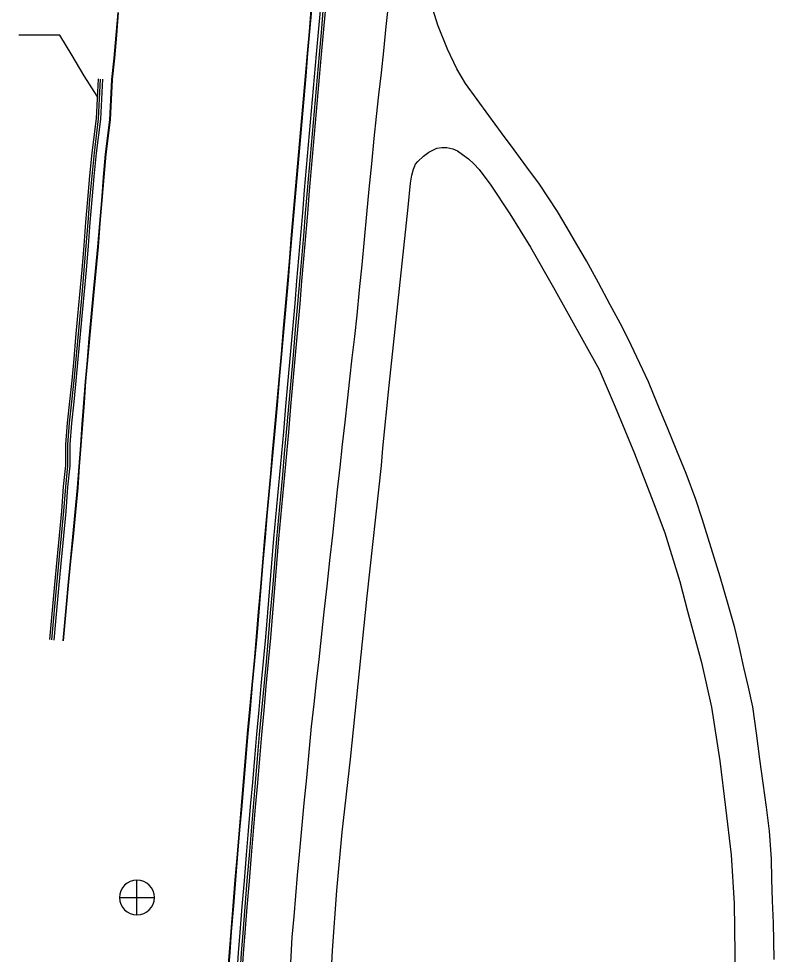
# Model space of a CAD drawing. Header units: feet. Extents: x 3174203 to 3175581, y 1715832 to 1717426.
# Drawn here: x 3174594.7 to 3174736.9, y 1716552.4 to 1716728.7 of the extents above; entities that cross this region are included whole.
import ezdxf

# ---------------------------------------------------------------- set-up
doc = ezdxf.new("R2010")
doc.units = ezdxf.units.FT
doc.header["$MEASUREMENT"] = 0
for name, color, linetype, lineweight in [('BACK_OF_CURB', 5, 'Continuous', 30), ('BOTTOM_OF_CURB', 3, 'Continuous', 30), ('FOOT_PATH', 2, 'Continuous', 30), ('GUTTER', 30, 'Continuous', 30), ('MANHOLE', 30, 'Continuous', 30), ('TOP_OF_CURB', 1, 'Continuous', 30)]:
    doc.layers.add(name, color=color, linetype=linetype, lineweight=lineweight)
doc.layers.add('PAVED_DRIVEWAY', color=254, linetype='Continuous', lineweight=30, true_color=0xe6ffd1)
doc.layers.add('PAVED_ROAD', color=140, linetype='Continuous', lineweight=30, true_color=0x38a9ff)

# ---------------------------------------------------------------- blocks, each defined once
blk = doc.blocks.new('SYM203')
at = {"lineweight": -2}
blk.add_line((-0.5, 0), (0.5, 0), dxfattribs=at)
at = {"lineweight": -2, "flags": 128}
blk.add_lwpolyline([(0, -0.5, 1), (0, 0.5, 1), (0, -0.5), (0, 0.5)], format="xyb", dxfattribs=at)
blk = doc.blocks.new('SYM203_1')
at = {"layer": 'MANHOLE', "ltscale": 0.25, "xscale": 26.246667, "yscale": 26.246667, "zscale": 26.246667}
blk.add_blockref('SYM203', (0, 0), dxfattribs=at)
blk = doc.blocks.new('SYM004')
at = {"layer": 'MANHOLE', "ltscale": 0.25, "xscale": 0.5, "yscale": 0.5, "zscale": 0.5}
blk.add_blockref('SYM203_1', (0, 0), dxfattribs=at)

msp = doc.modelspace()

# ---------------------------------------------------------------- linework, layer by layer
at = {"layer": 'BACK_OF_CURB'}
for points in [[(3174652.321671, 1716730.184269, 5248.252435), (3174651.963676, 1716726.079794, 5248.334694), (3174651.605659, 1716721.975071, 5248.413843), (3174651.230378, 1716717.703074, 5248.49448), (3174650.855119, 1716713.431324, 5248.570579), (3174650.47986, 1716709.159575, 5248.646375), (3174650.104601, 1716704.887825, 5248.726), (3174649.729342, 1716700.616075, 5248.809149), (3174649.354186, 1716696.345489, 5248.892905), (3174648.992565, 1716692.086345, 5248.979819), (3174648.630845, 1716687.826037, 5249.06977), (3174648.269126, 1716683.565729, 5249.154836), (3174647.907406, 1716679.30542, 5249.235997), (3174647.545581, 1716675.043871, 5249.321231), (3174647.120207, 1716670.212454, 5249.421997), (3174646.694942, 1716665.382279, 5249.526149), (3174646.269677, 1716660.552104, 5249.629435), (3174645.844412, 1716655.721929, 5249.729494), (3174645.419032, 1716650.89045, 5249.828412), (3174645.052305, 1716646.875628, 5249.913696), (3174644.685697, 1716642.86211, 5249.996121), (3174644.31909, 1716638.848592, 5250.074544), (3174643.952482, 1716634.835074, 5250.156091), (3174643.58615, 1716630.824571, 5250.238365), (3174643.196867, 1716626.174484, 5250.337896), (3174642.807332, 1716621.521379, 5250.44067), (3174642.417796, 1716616.868275, 5250.543982), (3174642.027985, 1716612.211874, 5250.647234), (3174641.607771, 1716607.646758, 5250.744231), (3174641.187859, 1716603.084937, 5250.838087), (3174640.767948, 1716598.523115, 5250.933135), (3174640.348293, 1716593.964076, 5251.029227), (3174639.962369, 1716589.424319, 5251.128135), (3174639.576209, 1716584.881779, 5251.23034), (3174639.190049, 1716580.339238, 5251.337), (3174638.803889, 1716575.796698, 5251.483), (3174638.417841, 1716571.255479, 5251.464), (3174638.020516, 1716566.390547, 5251.55244), (3174637.623084, 1716561.524294, 5251.637456), (3174637.225885, 1716556.660909, 5251.719144), (3174636.938532, 1716552.800352, 5251.786006), (3174636.65179, 1716548.948002, 5251.857687)], [(3174609.613357, 1716717.404826, 5248.472605), (3174609.430868, 1716713.649182, 5248.656561), (3174609.249845, 1716709.923718, 5248.721089), (3174608.450802, 1716703.515681, 5248.838887), (3174608.006254, 1716699.136174, 5248.922686), (3174607.60545, 1716694.734006, 5249.009), (3174607.25335, 1716690.426396, 5249.091528), (3174606.927731, 1716686.019104, 5249.173234), (3174606.555532, 1716681.443016, 5249.255408), (3174606.119218, 1716676.846763, 5249.341836), (3174605.751242, 1716672.796096, 5249.421794), (3174605.383412, 1716668.747043, 5249.505435), (3174605.015583, 1716664.69799, 5249.589737), (3174604.648239, 1716660.654293, 5249.674854), (3174604.233138, 1716656.678936, 5249.760849), (3174603.791476, 1716652.691864, 5249.843231), (3174603.459504, 1716648.607316, 5249.922515), (3174603.462176, 1716644.614622, 5249.996287), (3174603.062734, 1716640.653995, 5250.075056), (3174602.725645, 1716636.044426, 5250.166799), (3174602.282739, 1716631.456316, 5250.263191), (3174601.83894, 1716626.858953, 5250.359104), (3174601.394889, 1716622.258979, 5250.454283), (3174601.082902, 1716618.789242, 5250.523), (3174600.771149, 1716615.322118, 5250.59), (3174600.459397, 1716611.854994, 5250.658)]]:
    msp.add_polyline3d(points, dxfattribs=at)
at = {"layer": 'BOTTOM_OF_CURB'}
for points in [[(3174651.378522, 1716730.279464, 5247.829), (3174651.020527, 1716726.174989, 5247.913), (3174650.662531, 1716722.070514, 5247.994), (3174650.287272, 1716717.798765, 5248.076), (3174649.912013, 1716713.527015, 5248.157687), (3174649.536754, 1716709.255265, 5248.240269), (3174649.161496, 1716704.983516, 5248.322187), (3174648.786237, 1716700.711766, 5248.40052), (3174648.410978, 1716696.440017, 5248.478339), (3174648.049258, 1716692.179708, 5248.559282), (3174647.687538, 1716687.9194, 5248.640834), (3174647.325819, 1716683.659092, 5248.725737), (3174646.964099, 1716679.398784, 5248.813996), (3174646.60238, 1716675.138476, 5248.905578), (3174646.177115, 1716670.308301, 5249.01425), (3174645.75185, 1716665.478126, 5249.119156), (3174645.326585, 1716660.647951, 5249.221), (3174644.90132, 1716655.817776, 5249.319481), (3174644.476055, 1716650.987601, 5249.416742), (3174644.109447, 1716646.974083, 5249.494185), (3174643.742839, 1716642.960565, 5249.571), (3174643.376232, 1716638.947047, 5249.646375), (3174643.009624, 1716634.933528, 5249.726), (3174642.643016, 1716630.92001, 5249.809389), (3174642.253481, 1716626.266906, 5249.91025), (3174641.863946, 1716621.613801, 5250.006459), (3174641.47441, 1716616.960697, 5250.099479), (3174641.084875, 1716612.307592, 5250.191915), (3174640.664964, 1716607.745771, 5250.28051), (3174640.245052, 1716603.183949, 5250.366125), (3174639.825141, 1716598.622127, 5250.451119), (3174639.40523, 1716594.060306, 5250.536842), (3174639.01907, 1716589.517766, 5250.626136), (3174638.632909, 1716584.975225, 5250.719188), (3174638.246749, 1716580.432685, 5250.814489), (3174637.860589, 1716575.890144, 5250.9064), (3174637.474429, 1716571.347604, 5250.995146), (3174637.076996, 1716566.481351, 5251.087662), (3174636.679564, 1716561.615097, 5251.1845), (3174636.282131, 1716556.748844, 5251.286), (3174635.994564, 1716552.885417, 5251.36775), (3174635.706997, 1716549.02199, 5251.444619)], [(3174610.412414, 1716717.365999, 5248.196), (3174610.229925, 1716713.610355, 5248.256561), (3174610.047436, 1716709.854712, 5248.321089), (3174609.245787, 1716703.42578, 5248.438887), (3174608.802583, 1716699.059508, 5248.522686), (3174608.40249, 1716694.665149, 5248.609), (3174608.050945, 1716690.364336, 5248.691528), (3174607.725338, 1716685.957203, 5248.773234), (3174607.352462, 1716681.372784, 5248.855408), (3174606.915791, 1716676.772773, 5248.941836), (3174606.547961, 1716672.72372, 5249.021794), (3174606.180132, 1716668.674666, 5249.105435), (3174605.812302, 1716664.625613, 5249.189737), (3174605.444472, 1716660.57656, 5249.274854), (3174605.028551, 1716656.593353, 5249.360849), (3174604.5879, 1716652.615404, 5249.443231), (3174604.259525, 1716648.575127, 5249.522515), (3174604.262203, 1716644.574649, 5249.596287), (3174603.859801, 1716640.584671, 5249.675056), (3174603.522837, 1716635.976809, 5249.766799), (3174603.079038, 1716631.379447, 5249.863191), (3174602.635239, 1716626.782084, 5249.959104), (3174602.19144, 1716622.184722, 5250.054283), (3174601.879687, 1716618.717597, 5250.123), (3174601.567935, 1716615.250473, 5250.19), (3174601.256182, 1716611.783349, 5250.258)]]:
    msp.add_polyline3d(points, dxfattribs=at)
at = {"layer": 'FOOT_PATH'}
for points in [[(3174664.262871, 1716731.810473, 5248.636), (3174663.784563, 1716727.256772, 5248.70548), (3174663.306256, 1716722.70307, 5248.776522), (3174662.851944, 1716718.568618, 5248.842743), (3174662.397633, 1716714.434166, 5248.908632), (3174661.943322, 1716710.299714, 5248.973), (3174661.489011, 1716706.165262, 5249.033), (3174661.033789, 1716701.418699, 5249.246), (3174660.578566, 1716696.672137, 5249.333), (3174660.123344, 1716691.925575, 5249.407619), (3174659.668122, 1716687.179013, 5249.485821), (3174659.212899, 1716682.432451, 5249.567865), (3174658.757677, 1716677.685888, 5249.654168), (3174658.302454, 1716672.939326, 5249.741847), (3174657.844635, 1716668.913748, 5249.816993), (3174657.386816, 1716664.88817, 5249.896081), (3174656.928996, 1716660.862592, 5249.975855), (3174656.471177, 1716656.837014, 5250.052112), (3174656.013357, 1716652.811436, 5250.124304), (3174655.548415, 1716648.556021, 5250.199192), (3174655.083472, 1716644.300605, 5250.27), (3174654.61853, 1716640.045189, 5250.332), (3174654.153588, 1716635.789774, 5250.536), (3174653.688645, 1716631.534358, 5250.631006), (3174653.164876, 1716626.723475, 5250.742), (3174652.641107, 1716621.912592, 5250.864), (3174652.117338, 1716617.10171, 5250.87), (3174651.593569, 1716612.290827, 5250.991089), (3174651.125083, 1716608.091851, 5251.095), (3174650.656597, 1716603.892876, 5251.180384), (3174650.188111, 1716599.6939, 5251.260879), (3174649.719624, 1716595.494925, 5251.340089), (3174649.260352, 1716590.681631, 5251.431545), (3174648.80108, 1716585.868338, 5251.526483), (3174648.341807, 1716581.055044, 5251.619797), (3174647.882535, 1716576.24175, 5251.711721), (3174647.423262, 1716571.428457, 5251.806061), (3174647.091566, 1716567.528699, 5251.882969), (3174646.759869, 1716563.628941, 5251.96326), (3174646.428172, 1716559.729184, 5252.042862), (3174646.096476, 1716555.829426, 5252.11775), (3174645.822424, 1716551.012635, 5252.215201)], [(3174736.851911, 1716551.650148, 5241.473855), (3174736.776311, 1716555.098952, 5241.625494), (3174736.700711, 1716558.547756, 5241.778226), (3174736.54195, 1716562.654555, 5241.955369), (3174736.383189, 1716566.761354, 5242.12852), (3174736.337829, 1716570.610061, 5242.291357), (3174735.974947, 1716575.828645, 5242.51606), (3174735.370144, 1716580.336292, 5242.713423), (3174734.765341, 1716584.84394, 5242.915528), (3174734.160537, 1716589.351587, 5243.121474), (3174733.493296, 1716594.263711, 5243.347), (3174732.826055, 1716599.175836, 5243.576), (3174731.981221, 1716602.904207, 5243.666), (3174731.136387, 1716606.632578, 5243.8295), (3174730.291552, 1716610.360949, 5243.991231), (3174729.446718, 1716614.08932, 5244.153283), (3174728.063231, 1716618.876804, 5244.365384), (3174726.679743, 1716623.664288, 5244.583926), (3174725.539004, 1716627.301167, 5244.752217), (3174724.398265, 1716630.938046, 5244.927616), (3174723.257526, 1716634.574924, 5245.104598), (3174722.116787, 1716638.211803, 5245.288766), (3174720.274559, 1716643.110785, 5245.543), (3174718.50551, 1716647.421789, 5245.762), (3174716.736461, 1716651.732794, 5245.95), (3174714.967411, 1716656.043799, 5246.120585), (3174713.198362, 1716660.354804, 5246.294628), (3174711.545549, 1716663.810226, 5246.440829), (3174709.892735, 1716667.265647, 5246.590232), (3174708.239921, 1716670.721069, 5246.735716), (3174706.00215, 1716674.865684, 5246.911145), (3174703.764378, 1716679.010299, 5247.084), (3174701.526606, 1716683.154914, 5247.239), (3174699.712197, 1716686.255813, 5247.402), (3174697.897787, 1716689.356711, 5247.597), (3174696.083378, 1716692.457609, 5247.918), (3174692.694118, 1716697.569837, 5248.101), (3174690.312705, 1716700.80309, 5248.254085), (3174687.931293, 1716704.036344, 5248.409), (3174685.549881, 1716707.269598, 5248.562), (3174683.168468, 1716710.502851, 5248.598), (3174680.952297, 1716713.530279, 5248.671), (3174678.736125, 1716716.557706, 5248.673), (3174677.092222, 1716719.30192, 5248.668), (3174675.336132, 1716722.997067, 5248.659), (3174673.567083, 1716727.534967, 5248.638), (3174672.659878, 1716730.348465, 5248.622)], [(3174653.089738, 1716540.883956, 5252.371919), (3174653.693596, 1716553.354672, 5252.155288), (3174654.51008, 1716564.654043, 5251.962), (3174655.53271, 1716575.616312, 5251.773), (3174657.074958, 1716589.366149, 5251.461), (3174660.251592, 1716620.066459, 5250.842642), (3174662.947691, 1716644.653368, 5250.348602), (3174663.167793, 1716647.919298, 5250.28363), (3174664.405884, 1716659.678131, 5250.054617), (3174667.980838, 1716693.275606, 5249.407), (3174668.42472, 1716697.806618, 5249.325), (3174668.658002, 1716699.310608, 5249.282), (3174668.969043, 1716700.425635, 5249.247191), (3174669.338405, 1716701.334836, 5249.221), (3174669.779047, 1716701.879384, 5249.2), (3174670.841773, 1716702.864756, 5249.133), (3174671.852658, 1716703.59082, 5249.058636), (3174672.500662, 1716703.953852, 5249.017682), (3174673.381946, 1716704.342815, 5248.966), (3174674.263231, 1716704.4984, 5248.918776), (3174675.222276, 1716704.472469, 5248.864037), (3174676.336842, 1716704.265022, 5248.799645), (3174677.218126, 1716703.850129, 5248.748206), (3174678.177171, 1716703.149995, 5248.689458), (3174679.291737, 1716702.37207, 5248.626651), (3174680.328542, 1716701.438559, 5248.563), (3174681.318773, 1716700.357161, 5248.495618), (3174683.496064, 1716697.401044, 5248.320674), (3174687.098963, 1716692.007426, 5248.006738), (3174691.008448, 1716685.762951, 5247.649), (3174695.31767, 1716678.139279, 5247.237), (3174703.8944, 1716662.729058, 5246.588), (3174706.896276, 1716655.669382, 5246.258), (3174710.580175, 1716646.891787, 5245.799), (3174714.034033, 1716637.794919, 5245.341296), (3174716.237245, 1716631.94589, 5245.05112), (3174719.051199, 1716622.779333, 5244.611), (3174720.554567, 1716617.204198, 5244.281), (3174723.173716, 1716607.571291, 5243.929), (3174725.033485, 1716599.130797, 5243.547883), (3174726.578568, 1716589.022625, 5243.098), (3174727.667214, 1716580.264478, 5242.721846), (3174728.747355, 1716571.330488, 5242.342897), (3174729.291678, 1716562.209309, 5241.962314), (3174729.427758, 1716552.67972, 5241.566738), (3174729.398877, 1716544.989398, 5241.254)]]:
    msp.add_polyline3d(points, dxfattribs=at)
at = {"layer": 'GUTTER'}
for points in [[(3174613.303623, 1716729.92938, 5247.994398), (3174612.944261, 1716725.623277, 5248.087509), (3174612.5849, 1716721.317175, 5248.176775), (3174612.126066, 1716717.282731, 5248.26), (3174611.942005, 1716713.494727, 5248.334386), (3174611.757943, 1716709.706722, 5248.405365), (3174610.952606, 1716703.248213, 5248.526429), (3174610.588967, 1716698.891253, 5248.60475), (3174610.225328, 1716694.534293, 5248.684), (3174609.861689, 1716690.177334, 5248.765), (3174609.49805, 1716685.820374, 5248.850956), (3174609.061082, 1716681.217234, 5248.939314), (3174608.624115, 1716676.614095, 5249.0228), (3174608.256691, 1716672.569504, 5249.095938), (3174607.889266, 1716668.524914, 5249.173321), (3174607.521842, 1716664.480324, 5249.251521), (3174607.154418, 1716660.435733, 5249.334), (3174606.858779, 1716656.434291, 5249.417), (3174606.56314, 1716652.432848, 5249.4995), (3174606.267502, 1716648.431405, 5249.5855), (3174605.971863, 1716644.429962, 5249.6705), (3174605.676225, 1716640.428519, 5249.754322), (3174605.232097, 1716635.827757, 5249.848), (3174604.78797, 1716631.226994, 5249.942), (3174604.343843, 1716626.626232, 5250.03375), (3174603.899716, 1716622.025469, 5250.121076), (3174603.588131, 1716618.560213, 5250.188), (3174603.276547, 1716615.094957, 5250.254), (3174602.964962, 1716611.629701, 5250.316)], [(3174649.761709, 1716730.422358, 5247.910175), (3174649.403654, 1716726.317204, 5247.989375), (3174649.045599, 1716722.21205, 5248.072268), (3174648.670313, 1716717.939991, 5248.155), (3174648.295027, 1716713.667931, 5248.237), (3174647.919741, 1716709.395872, 5248.32), (3174647.544455, 1716705.123813, 5248.399), (3174647.169169, 1716700.851753, 5248.476), (3174646.793883, 1716696.579694, 5248.554), (3174646.432166, 1716692.319417, 5248.634948), (3174646.070449, 1716688.059141, 5248.7193), (3174645.708732, 1716683.798864, 5248.804263), (3174645.347015, 1716679.538587, 5248.892549), (3174644.985298, 1716675.278311, 5248.984), (3174644.560124, 1716670.449169, 5249.091), (3174644.13495, 1716665.620027, 5249.197953), (3174643.709776, 1716660.790885, 5249.301031), (3174643.284602, 1716655.961743, 5249.40025), (3174642.859428, 1716651.132601, 5249.495821), (3174642.492757, 1716647.118388, 5249.574), (3174642.126086, 1716643.104176, 5249.64925), (3174641.759414, 1716639.089963, 5249.727201), (3174641.392743, 1716635.075751, 5249.809563), (3174641.026072, 1716631.061538, 5249.89621), (3174640.636549, 1716626.408575, 5249.994052), (3174640.247025, 1716621.755612, 5250.089), (3174639.857502, 1716617.102649, 5250.1815), (3174639.467978, 1716612.449686, 5250.273444), (3174639.048091, 1716607.888124, 5250.366), (3174638.628203, 1716603.326562, 5250.455), (3174638.208316, 1716598.765, 5250.543), (3174637.788429, 1716594.203439, 5250.627), (3174637.402127, 1716589.659232, 5250.711), (3174637.015825, 1716585.115026, 5250.79975), (3174636.629523, 1716580.57082, 5250.8925), (3174636.243222, 1716576.026614, 5250.9835), (3174635.85692, 1716571.482408, 5251.07), (3174635.459256, 1716566.613321, 5251.165203), (3174635.061592, 1716561.744233, 5251.264539), (3174634.663927, 1716556.875146, 5251.368345), (3174634.375308, 1716552.997571, 5251.451021), (3174634.086688, 1716549.119996, 5251.529421)]]:
    msp.add_polyline3d(points, dxfattribs=at)
at = {"layer": 'PAVED_DRIVEWAY'}
msp.add_polyline3d([(3174609.454967, 1716714.145143, 5248.632269), (3174606.996626, 1716717.997438, 5248.620527), (3174604.702459, 1716721.805243, 5248.628318), (3174602.408293, 1716725.613048, 5248.639798), (3174598.54096, 1716725.636684, 5248.649985), (3174594.673627, 1716725.66032, 5248.664)], dxfattribs=at)
at = {"layer": 'PAVED_ROAD'}
for points in [[(3174613.403192, 1716729.920051, 5247.99772), (3174613.04381, 1716725.613708, 5248.091515), (3174612.684429, 1716721.307365, 5248.182074), (3174612.225791, 1716717.274646, 5248.266), (3174612.041717, 1716713.486371, 5248.341826), (3174611.857642, 1716709.698096, 5248.413334), (3174611.05209, 1716703.237863, 5248.530082), (3174610.688481, 1716698.88127, 5248.609), (3174610.324873, 1716694.524677, 5248.689), (3174609.961265, 1716690.168083, 5248.769), (3174609.597656, 1716685.81149, 5248.851238), (3174609.160671, 1716681.208168, 5248.93821), (3174608.723687, 1716676.604846, 5249.024659), (3174608.356286, 1716672.560516, 5249.096), (3174607.988885, 1716668.516186, 5249.172), (3174607.621484, 1716664.471855, 5249.251984), (3174607.254084, 1716660.427525, 5249.336), (3174606.958441, 1716656.426026, 5249.421), (3174606.662798, 1716652.424527, 5249.505), (3174606.367155, 1716648.423028, 5249.588), (3174606.071513, 1716644.421529, 5249.674), (3174605.77587, 1716640.42003, 5249.759821), (3174605.331724, 1716635.819069, 5249.854), (3174604.887577, 1716631.218108, 5249.9475), (3174604.443431, 1716626.617148, 5250.036625), (3174603.999284, 1716622.016187, 5250.123), (3174603.68771, 1716618.55104, 5250.189), (3174603.376135, 1716615.085893, 5250.25575), (3174603.064561, 1716611.620746, 5250.318)], [(3174649.662087, 1716730.431047, 5247.921451), (3174649.304032, 1716726.325893, 5247.999261), (3174648.94598, 1716722.22077, 5248.077628), (3174648.570697, 1716717.948742, 5248.159), (3174648.195411, 1716713.676682, 5248.242), (3174647.820125, 1716709.404623, 5248.32425), (3174647.444839, 1716705.132564, 5248.404), (3174647.069552, 1716700.860504, 5248.479), (3174646.694254, 1716696.588299, 5248.55706), (3174646.332524, 1716692.327877, 5248.635751), (3174645.970807, 1716688.067601, 5248.719216), (3174645.60909, 1716683.807324, 5248.806189), (3174645.247373, 1716679.547047, 5248.896315), (3174644.88567, 1716675.286926, 5248.987), (3174644.460509, 1716670.457939, 5249.094499), (3174644.035335, 1716665.628797, 5249.200632), (3174643.610161, 1716660.799655, 5249.302412), (3174643.184987, 1716655.970513, 5249.403365), (3174642.759828, 1716651.141534, 5249.5), (3174642.393171, 1716647.127485, 5249.579), (3174642.0265, 1716643.113272, 5249.656545), (3174641.659829, 1716639.09906, 5249.734656), (3174641.293158, 1716635.084847, 5249.81591), (3174640.926452, 1716631.070258, 5249.900456), (3174640.536897, 1716626.416917, 5249.99893), (3174640.147374, 1716621.763954, 5250.093), (3174639.75785, 1716617.110991, 5250.186252), (3174639.368361, 1716612.45844, 5250.278692), (3174638.948512, 1716607.89729, 5250.370748), (3174638.528624, 1716603.335728, 5250.459687), (3174638.108737, 1716598.774167, 5250.546), (3174637.688818, 1716594.212257, 5250.633345), (3174637.302486, 1716589.667703, 5250.717), (3174636.916184, 1716585.123497, 5250.80525), (3174636.529883, 1716580.57929, 5250.89675), (3174636.143581, 1716576.035084, 5250.986749), (3174635.757265, 1716571.490713, 5251.073), (3174635.359588, 1716566.621461, 5251.17021), (3174634.961923, 1716561.752373, 5251.270218), (3174634.56423, 1716556.882928, 5251.373), (3174634.275583, 1716553.004994, 5251.454298), (3174633.98686, 1716549.126034, 5251.531421)]]:
    msp.add_polyline3d(points, dxfattribs=at)
at = {"layer": 'TOP_OF_CURB'}
for points in [[(3174651.923184, 1716730.219025, 5248.199342), (3174651.565188, 1716726.11455, 5248.283499), (3174651.207182, 1716722.009951, 5248.36661), (3174650.831913, 1716717.738078, 5248.449824), (3174650.456654, 1716713.466328, 5248.53025), (3174650.081395, 1716709.194578, 5248.612813), (3174649.706136, 1716704.922829, 5248.692704), (3174649.330877, 1716700.651079, 5248.772217), (3174648.955669, 1716696.379911, 5248.855301), (3174648.593999, 1716692.120185, 5248.941696), (3174648.232279, 1716687.859877, 5249.028749), (3174647.87056, 1716683.599569, 5249.118868), (3174647.50884, 1716679.339261, 5249.208434), (3174647.147068, 1716675.078331, 5249.294484), (3174646.721748, 1716670.247536, 5249.395984), (3174646.296483, 1716665.417361, 5249.498174), (3174645.871218, 1716660.587186, 5249.601187), (3174645.445953, 1716655.757011, 5249.700939), (3174645.020631, 1716650.926184, 5249.798), (3174644.653963, 1716646.912014, 5249.94), (3174644.287356, 1716642.898496, 5249.96), (3174643.920748, 1716638.884978, 5250.030353), (3174643.55414, 1716634.871459, 5250.103675), (3174643.18767, 1716630.859449, 5250.180726), (3174642.798261, 1716626.207853, 5250.274244), (3174642.408726, 1716621.554749, 5250.37175), (3174642.019191, 1716616.901644, 5250.474073), (3174641.629518, 1716612.246891, 5250.57284), (3174641.209455, 1716607.683423, 5250.669083), (3174640.789543, 1716603.121601, 5250.761625), (3174640.369632, 1716598.55978, 5250.852485), (3174639.949849, 1716593.999349, 5250.946481), (3174639.563807, 1716589.458201, 5251.04059), (3174639.177647, 1716584.91566, 5251.135007), (3174638.791487, 1716580.37312, 5251.228), (3174638.405326, 1716575.83058, 5251.389), (3174638.019222, 1716571.2887, 5251.371), (3174637.621844, 1716566.423107, 5251.47589), (3174637.224411, 1716561.556854, 5251.574842), (3174636.827095, 1716556.692035, 5251.672542), (3174636.539635, 1716552.830043, 5251.74702), (3174636.252481, 1716548.972155, 5251.822389)], [(3174610.012886, 1716717.385412, 5248.472605), (3174609.830396, 1716713.629769, 5248.656561), (3174609.64864, 1716709.889215, 5248.721089), (3174608.848294, 1716703.470731, 5248.838887), (3174608.404418, 1716699.097841, 5248.922686), (3174608.00397, 1716694.699578, 5249.009), (3174607.652148, 1716690.395366, 5249.091528), (3174607.326534, 1716685.988153, 5249.173234), (3174606.953997, 1716681.4079, 5249.255408), (3174606.517505, 1716676.809768, 5249.341836), (3174606.149602, 1716672.759908, 5249.421794), (3174605.781772, 1716668.710855, 5249.505435), (3174605.413942, 1716664.661802, 5249.589737), (3174605.046356, 1716660.615427, 5249.674854), (3174604.630844, 1716656.636145, 5249.760849), (3174604.189688, 1716652.653634, 5249.843231), (3174603.859515, 1716648.591222, 5249.922515), (3174603.862189, 1716644.594635, 5249.996287), (3174603.461267, 1716640.619333, 5250.075056), (3174603.124241, 1716636.010618, 5250.166799), (3174602.680888, 1716631.417881, 5250.263191), (3174602.237089, 1716626.820519, 5250.359104), (3174601.793164, 1716622.22185, 5250.454283), (3174601.481294, 1716618.75342, 5250.523), (3174601.169542, 1716615.286295, 5250.59), (3174600.85779, 1716611.819171, 5250.658)]]:
    msp.add_polyline3d(points, dxfattribs=at)

# ---------------------------------------------------------------- block references
at = {"layer": 'MANHOLE', "ltscale": 0.25, "xscale": 0.5, "yscale": 0.5, "zscale": 0.5}
msp.add_blockref('SYM004', (3174616.9229, 1716563.3043, 5251.627), dxfattribs=at)

doc.saveas('drawing.dxf')
